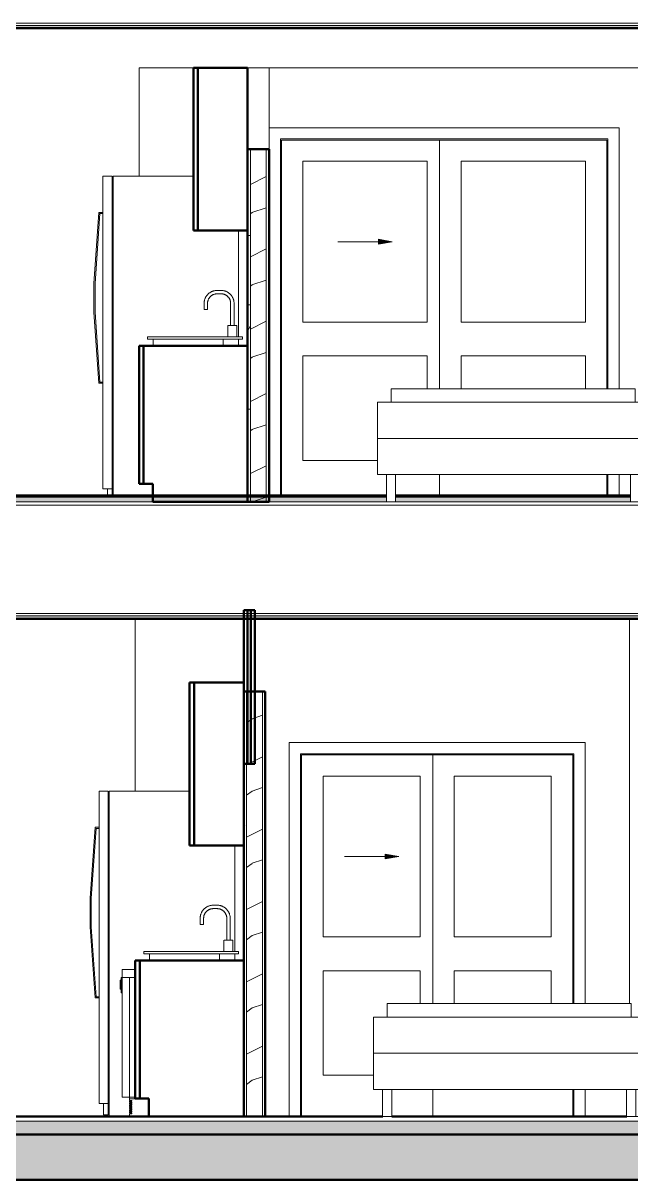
# Model space of a CAD drawing. Header units: inches. Extents: x 9609 to 15463, y -232 to 527.
# Drawn here: x 11399.5 to 11534, y -14 to 241.9 of the extents above; entities that cross this region are included whole.
import ezdxf

# ---------------------------------------------------------------- set-up
doc = ezdxf.new("R2010")
doc.units = ezdxf.units.IN
doc.header["$MEASUREMENT"] = 0
doc.linetypes.add('Aligning Line 1_8_', pattern=[0.25, 0.125, -0.125])
doc.linetypes.add('Grid Line 1_2_', pattern=[0.875, 0.5, -0.125, 0.125, -0.125])
for name, color, linetype, lineweight in [('0-1', 7, 'Continuous', 5), ('0-3', 7, 'Continuous', 13), ('A-DETL-GENF-1', 92, 'Continuous', 13), ('A-DETL-GENF-2', 250, 'Continuous', 9), ('A-DOOR-1', 250, 'Continuous', 9), ('A-DOOR-FRAM-1', 250, 'Continuous', 9), ('A-FLOR-1', 192, 'Continuous', 50), ('A-FLOR-LEVL-1', 51, 'Grid Line 1_2_', 9), ('A-FLOR-MCUT', 51, 'Continuous', 13), ('A-FLOR-PATT-1', 8, 'Continuous', 9), ('A-WALL-1', 7, 'Continuous', 13), ('A-WALL-2', 10, 'Continuous', 50), ('A-WALL-PATT-1', 250, 'Continuous', 9), ('A-WALL-PATT-2', 253, 'Continuous', 9), ('G-ANNO-SYMB', 111, 'Aligning Line 1_8_', 9), ('G-ANNO-SYMB-2', 147, 'Aligning Line 1_8_', 9), ('I-FURN-1', 250, 'Continuous', 9), ('P-SANR-FIXT-1', 250, 'Continuous', 9), ('Q-CASE-1', 10, 'Continuous', 50), ('Q-SPCQ-1', 250, 'Continuous', 9)]:
    doc.layers.add(name, color=color, linetype=linetype, lineweight=lineweight)
pattern_1 = [(216.87, (11002.345, 87.994), (47.980943, 31.987086), [7.997, -71.971]), (206.565, (11011.941, 83.196), (-15.99371, -15.99413), [17.881, -17.881]), (198.435, (11011.941, 75.199), (-31.98674, -15.99388), [10.115, -40.461])]
pattern_2 = [(0, (10995.947, 72), (30.72, 7.68), [1.267, -21.773, 1.267, -21.773, -122.88]), (0, (10995.947, 72), (30.72, 7.68), [-46.08, 1.267, -44.813, 1.267, -21.773, -53.76]), (0, (10995.947, 72), (30.72, 7.68), [-115.2, 1.267, -14.093, 1.267, -37.133]), (120, (11007.467, 75.84), (-22.011075, 22.7643), [1.267, -21.773, 1.267, -21.773, -122.88]), (120, (11007.467, 75.84), (-22.011075, 22.7643), [-46.08, 1.267, -44.813, 1.267, -21.773, -53.76]), (120, (11007.467, 75.84), (-22.011075, 22.7643), [-115.2, 1.267, -14.093, 1.267, -37.133]), (240, (11011.307, 91.2), (-8.708925, -30.4443), [1.267, -21.773, 1.267, -21.773, -122.88]), (240, (11011.307, 91.2), (-8.708925, -30.4443), [-46.08, 1.267, -44.813, 1.267, -21.773, -53.76]), (240, (11011.307, 91.2), (-8.708925, -30.4443), [-115.2, 1.267, -14.093, 1.267, -37.133])]
pattern_3 = [(50, (10995.947, 72), (27.5427, -2.4099), [2.88, -31.68]), (355, (10995.947, 72), (-5.32784, 28.8843), [2.304, -25.344]), (100.451, (10998.243, 71.8), (22.2153, 26.4739), [2.448, -26.924]), (46.184, (10995.947, 79.68), (40.9819, -6.3564), [4.32, -47.52]), (96.636, (10999.363, 79.15), (35.8907, 37.4062), [3.671, -40.386]), (351.184, (10995.947, 79.68), (35.891, 37.4062), [3.456, -38.016]), (21, (10999.787, 77.76), (22.92104, -15.46073), [2.88, -31.68]), (326, (10999.787, 77.76), (9.3435, 27.8457), [2.304, -25.344]), (71.451, (11001.697, 76.472), (32.2648, 12.3844), [2.448, -26.924]), (37.5, (10995.947, 72), (0.46686, 12.78271), [1.267, -23.77, 1.267, -24.461, -25.44]), (37.5, (10995.947, 72), (0.46686, 12.78271), [-50.765, 1.267, -24.173]), (7.5, (10995.947, 72), (10.10159, 15.1451), [1.267, -13.402, 1.267, -23.194, -9.696]), (7.5, (10995.947, 72), (10.10159, 15.1451), [-39.13, 1.267, -8.429]), (327.5, (10987.384, 72), (20.49916, -0.86578), [1.267, -8.333, 1.267, -28.685, -39.744]), (327.5, (10987.384, 72), (20.49916, -0.86578), [-39.552, 1.267, -38.477]), (317.5, (10983.544, 72), (22.39478, 3.8443), [1.267, -11.213, 1.267, -18.624, -28.224]), (317.5, (10983.544, 72), (22.39478, 3.8443), [-32.371, 1.267, -26.957])]

# ---------------------------------------------------------------- blocks, each defined once
blk = doc.blocks.new('CTR - 2nd Phase_rvt-1-BUILDING SECTION - EAST_WEST - LOOKING NORTH')
at = {"layer": 'A-FLOR-LEVL-1'}
for p, q in [((9609.49, 136), (12558.48, 136)), ((9609.49, 0), (12558.48, 0))]:
    blk.add_line(p, q, dxfattribs=at)
blk = doc.blocks.new('FOLDING_SLIDING CLOSET - 60_ x 80_-1372877-BUILDING SECTION - EAST_WEST - LOOKING NORTH')
at = {"layer": 'A-DETL-GENF-1'}
blk.add_hatch(color=256, dxfattribs=at).paths.add_polyline_path([(11479.66, 57), (11482.68, 57.53), (11479.66, 58.06)], flags=0)
at = {"layer": 'A-DETL-GENF-2'}
for p, q in [((11470.68, 57.53), (11482.68, 57.53)), ((11479.66, 58.06), (11482.68, 57.53)), ((11479.66, 57), (11479.66, 58.06)), ((11482.68, 57.53), (11479.66, 57))]:
    blk.add_line(p, q, dxfattribs=at)
at = {"layer": 'A-DOOR-1'}
for p, q in [((11458.43, 82.75), (11458.43, 0)), ((11523.93, 82.75), (11458.43, 82.75)), ((11523.93, 24.99), (11523.93, 82.75)), ((11460.93, 80.25), (11460.93, 0)), ((11460.93, 80.25), (11521.43, 80.25)), ((11521.18, 80), (11490.18, 80)), ((11490.18, 80), (11490.18, 25)), ((11521.18, 25), (11521.18, 80)), ((11521.43, 80.25), (11521.43, 25)), ((11465.93, 39.75), (11465.93, 75.31)), ((11465.93, 75.31), (11487.43, 75.31)), ((11487.43, 75.31), (11487.43, 39.75)), ((11494.93, 39.75), (11494.93, 75.31)), ((11494.93, 75.31), (11516.43, 75.31)), ((11516.43, 75.31), (11516.43, 39.75)), ((11487.43, 39.75), (11465.93, 39.75)), ((11516.43, 39.75), (11494.93, 39.75)), ((11465.93, 9.13), (11465.93, 32.25)), ((11465.93, 32.25), (11487.43, 32.25)), ((11487.43, 32.25), (11487.43, 25)), ((11494.93, 25), (11494.93, 32.25)), ((11494.93, 32.25), (11516.43, 32.25)), ((11516.43, 32.25), (11516.43, 25)), ((11477.11, 9.13), (11465.93, 9.13)), ((11490.18, 6), (11490.18, 0)), ((11521.18, 0), (11521.18, 6)), ((11521.43, 6), (11521.43, 0)), ((11523.93, 0), (11523.93, 6))]:
    blk.add_line(p, q, dxfattribs=at)
at = {"layer": 'A-DOOR-FRAM-1'}
for p, q in [((11461.18, 80), (11461.18, 0)), ((11461.18, 80), (11521.18, 80)), ((11521.18, 80), (11521.18, 25)), ((11521.18, 6), (11521.18, 0))]:
    blk.add_line(p, q, dxfattribs=at)
blk = doc.blocks.new('Refrigerator_-_Side-by-Side_6047 - 36_ X 30_-1372843-BUILDING SECTION - EAST_WEST - LOOKING NORTH')
at = {"layer": 'Q-SPCQ-1'}
for p, q in [((11416.36, 2.87), (11416.36, 72)), ((11416.36, 72), (11418.36, 72)), ((11418.36, 72), (11418.36, 2.87)), ((11418.61, 72), (11418.61, 0)), ((11436.36, 72), (11418.61, 72)), ((11415.46, 64), (11414.36, 48.29)), ((11416.36, 64), (11415.46, 64)), ((11414.61, 48.28), (11415.7, 63.75)), ((11415.7, 63.75), (11416.36, 63.75)), ((11446.36, 36.5), (11446.36, 60)), ((11414.36, 48.29), (11414.36, 41.94)), ((11414.61, 41.95), (11414.61, 48.28)), ((11414.36, 41.94), (11415.46, 26.23)), ((11415.7, 26.48), (11414.61, 41.95)), ((11446.36, 34.5), (11446.36, 36)), ((11415.46, 26.23), (11416.36, 26.23)), ((11416.36, 26.48), (11415.7, 26.48)), ((11416.36, 2.87), (11418.36, 2.87)), ((11417.36, 2.87), (11417.36, 0.37)), ((11418.36, 2.87), (11417.36, 2.87)), ((11418.36, 0.37), (11418.36, 2.87)), ((11417.36, 0.37), (11418.36, 0.37))]:
    blk.add_line(p, q, dxfattribs=at)
blk = doc.blocks.new('OD_CW_Base Cabinet - OD_CW_Base Cabinet-1952585-BUILDING SECTION - EAST_WEST - LOOKING NORTH')
at = {"layer": 'Q-CASE-1'}
for p, q in [((11424.36, 34.5), (11424.36, 4)), ((11425.36, 34.5), (11424.36, 34.5)), ((11425.36, 4), (11425.36, 34.5)), ((11425.36, 34.5), (11425.36, 4)), ((11448.36, 34.5), (11425.36, 34.5)), ((11448.36, 0), (11448.36, 34.5)), ((11424.36, 4), (11425.36, 4)), ((11425.36, 4), (11427.36, 4)), ((11427.36, 4), (11427.36, 0)), ((11427.36, 0), (11448.36, 0))]:
    blk.add_line(p, q, dxfattribs=at)
blk = doc.blocks.new('Sink Kitchen-Single - 30_ x 21_-366345-BUILDING SECTION - EAST_WEST - LOOKING NORTH')
at = {"layer": 'P-SANR-FIXT-1'}
for p, q in [((11442.49, 46.75), (11441.61, 46.75)), ((11438.74, 43.88), (11438.74, 42.5)), ((11439.49, 42.5), (11439.49, 43.88)), ((11441.61, 46), (11442.49, 46)), ((11444.61, 43.88), (11444.61, 39)), ((11445.36, 39), (11445.36, 43.88)), ((11439.49, 42.5), (11438.74, 42.5)), ((11443.99, 39), (11443.99, 36.5)), ((11443.99, 39), (11443.99, 36.5)), ((11444.01, 39), (11444.01, 39)), ((11444.01, 39), (11444.99, 39)), ((11444.99, 39), (11445.96, 39)), ((11445.96, 39), (11445.96, 39)), ((11445.99, 36.5), (11445.99, 39)), ((11445.99, 36.5), (11445.99, 39)), ((11426.24, 36.5), (11447.24, 36.5)), ((11426.24, 36), (11426.24, 36.5)), ((11447.24, 36), (11426.24, 36)), ((11427.49, 36), (11427.49, 34.5)), ((11442.99, 34.5), (11442.99, 36)), ((11447.24, 36.5), (11447.24, 36))]:
    blk.add_line(p, q, dxfattribs=at)
at = {"layer": 'P-SANR-FIXT-1', "flags": 128}
for points in [[(11441.61, 46.75), (11441.5, 46.75), (11441.38, 46.74), (11441.27, 46.73), (11441.16, 46.71), (11441.04, 46.69), (11440.93, 46.67), (11440.82, 46.64), (11440.71, 46.6), (11440.6, 46.57), (11440.49, 46.52), (11440.39, 46.48), (11440.29, 46.43), (11440.19, 46.37), (11440.09, 46.31), (11439.99, 46.25), (11439.9, 46.18), (11439.81, 46.11), (11439.72, 46.04), (11439.63, 45.96), (11439.55, 45.88), (11439.47, 45.79), (11439.4, 45.71), (11439.33, 45.62), (11439.26, 45.52), (11439.2, 45.43), (11439.13, 45.33), (11439.08, 45.23), (11439.03, 45.13), (11438.98, 45.02), (11438.93, 44.92), (11438.9, 44.81), (11438.86, 44.7), (11438.83, 44.59), (11438.8, 44.48), (11438.78, 44.36), (11438.76, 44.25), (11438.75, 44.14), (11438.74, 44.02), (11438.74, 43.91), (11438.74, 43.88)], [(11445.36, 43.88), (11445.36, 43.99), (11445.36, 44.1), (11445.34, 44.22), (11445.33, 44.33), (11445.31, 44.45), (11445.28, 44.56), (11445.25, 44.67), (11445.22, 44.78), (11445.18, 44.89), (11445.14, 44.99), (11445.09, 45.1), (11445.04, 45.2), (11444.98, 45.3), (11444.93, 45.4), (11444.86, 45.5), (11444.8, 45.59), (11444.72, 45.68), (11444.65, 45.77), (11444.57, 45.86), (11444.49, 45.94), (11444.41, 46.02), (11444.32, 46.09), (11444.23, 46.16), (11444.14, 46.23), (11444.04, 46.29), (11443.94, 46.35), (11443.84, 46.41), (11443.74, 46.46), (11443.64, 46.51), (11443.53, 46.55), (11443.42, 46.59), (11443.31, 46.63), (11443.2, 46.66), (11443.09, 46.69), (11442.98, 46.71), (11442.86, 46.73), (11442.75, 46.74), (11442.64, 46.75), (11442.52, 46.75), (11442.49, 46.75)], [(11439.49, 43.88), (11439.49, 43.96), (11439.5, 44.04), (11439.5, 44.13), (11439.52, 44.21), (11439.53, 44.3), (11439.55, 44.38), (11439.57, 44.46), (11439.6, 44.54), (11439.63, 44.62), (11439.66, 44.7), (11439.69, 44.78), (11439.73, 44.86), (11439.77, 44.93), (11439.81, 45), (11439.86, 45.07), (11439.91, 45.14), (11439.96, 45.21), (11440.02, 45.28), (11440.07, 45.34), (11440.13, 45.4), (11440.2, 45.46), (11440.26, 45.51), (11440.33, 45.57), (11440.4, 45.62), (11440.47, 45.66), (11440.54, 45.71), (11440.61, 45.75), (11440.69, 45.79), (11440.77, 45.82), (11440.84, 45.86), (11440.92, 45.88), (11441.01, 45.91), (11441.09, 45.93), (11441.17, 45.95), (11441.25, 45.97), (11441.34, 45.98), (11441.42, 45.99), (11441.51, 46), (11441.59, 46), (11441.61, 46)], [(11442.49, 46), (11442.57, 46), (11442.66, 45.99), (11442.74, 45.98), (11442.83, 45.97), (11442.91, 45.96), (11442.99, 45.94), (11443.08, 45.92), (11443.16, 45.89), (11443.24, 45.86), (11443.32, 45.83), (11443.39, 45.8), (11443.47, 45.76), (11443.55, 45.72), (11443.62, 45.68), (11443.69, 45.63), (11443.76, 45.58), (11443.83, 45.53), (11443.89, 45.47), (11443.95, 45.42), (11444.01, 45.36), (11444.07, 45.29), (11444.13, 45.23), (11444.18, 45.16), (11444.23, 45.09), (11444.28, 45.02), (11444.32, 44.95), (11444.36, 44.88), (11444.4, 44.8), (11444.44, 44.72), (11444.47, 44.65), (11444.5, 44.57), (11444.53, 44.48), (11444.55, 44.4), (11444.57, 44.32), (11444.58, 44.24), (11444.6, 44.15), (11444.61, 44.07), (11444.61, 43.98), (11444.61, 43.9), (11444.61, 43.88)]]:
    blk.add_lwpolyline(points, dxfattribs=at)
blk = doc.blocks.new('Dishwasher_15404 - 34_ counter-547918-BUILDING SECTION - EAST_WEST - LOOKING NORTH')
at = {"layer": 'Q-SPCQ-1'}
for p, q in [((11421.24, 28.06), (11421.24, 30.79)), ((11421.49, 30.79), (11421.24, 30.79)), ((11421.49, 32.5), (11421.49, 30.79)), ((11421.49, 32.5), (11422.56, 32.5)), ((11421.49, 30.79), (11421.49, 4.33)), ((11421.49, 30.79), (11421.69, 30.79)), ((11421.69, 30.79), (11423.11, 30.79)), ((11422.56, 32.5), (11424.36, 32.5)), ((11424.36, 30.79), (11422.56, 30.79)), ((11423.11, 30.79), (11423.11, 4.33)), ((11423.11, 30.79), (11423.11, 4.33)), ((11423.31, 30.79), (11424.36, 30.79)), ((11421.24, 30.18), (11420.99, 30.18)), ((11420.99, 29.94), (11420.99, 30.18)), ((11420.99, 29.35), (11420.99, 29.94)), ((11420.99, 29.94), (11421.24, 29.94)), ((11420.99, 28.21), (11420.99, 29.35)), ((11421.24, 29.35), (11420.99, 29.35)), ((11420.99, 28.21), (11421.24, 28.21)), ((11421.24, 27.35), (11421.24, 28.06)), ((11421.24, 27.35), (11421.5, 27.35)), ((11421.69, 4.33), (11421.49, 4.33)), ((11423.11, 4.33), (11421.69, 4.33)), ((11423.11, 4.33), (11424.36, 4.33)), ((11423.11, 3.94), (11423.11, 4.33)), ((11427.36, 3.94), (11423.11, 3.94)), ((11423.11, 3.94), (11423.11, 3.59)), ((11423.15, 3.59), (11423.11, 3.59)), ((11423.11, 3.59), (11423.61, 3.59)), ((11423.11, 3.39), (11423.11, 3.2)), ((11423.11, 3.39), (11423.15, 3.39)), ((11423.61, 3.39), (11423.11, 3.39)), ((11423.15, 3.2), (11423.11, 3.2)), ((11423.11, 3.2), (11423.61, 3.2)), ((11423.11, 3), (11423.11, 2.8)), ((11423.11, 3), (11423.15, 3)), ((11423.61, 3), (11423.11, 3)), ((11423.15, 2.8), (11423.11, 2.8)), ((11423.11, 2.8), (11423.61, 2.8)), ((11423.11, 2.61), (11423.11, 2.41)), ((11423.11, 2.61), (11423.15, 2.61)), ((11423.61, 2.61), (11423.11, 2.61)), ((11424.36, 4.33), (11423.31, 4.33)), ((11423.61, 3.59), (11423.61, 3.39)), ((11423.61, 3.2), (11423.61, 3)), ((11423.61, 2.8), (11423.61, 2.61)), ((11424.69, 3.94), (11427.36, 3.94)), ((11423.15, 2.41), (11423.11, 2.41)), ((11423.11, 2.41), (11423.61, 2.41)), ((11423.11, 2.21), (11423.11, 2.02)), ((11423.11, 2.21), (11423.15, 2.21)), ((11423.61, 2.21), (11423.11, 2.21)), ((11423.15, 2.02), (11423.11, 2.02)), ((11423.11, 2.02), (11423.61, 2.02)), ((11423.11, 1.82), (11423.11, 1.62)), ((11423.11, 1.82), (11423.15, 1.82)), ((11423.61, 1.82), (11423.11, 1.82)), ((11423.15, 1.62), (11423.11, 1.62)), ((11423.11, 1.62), (11423.61, 1.62)), ((11423.11, 1.43), (11423.11, 1.23)), ((11423.11, 1.43), (11423.15, 1.43)), ((11423.61, 1.43), (11423.11, 1.43)), ((11423.15, 1.23), (11423.11, 1.23)), ((11423.11, 1.23), (11423.61, 1.23)), ((11423.11, 1.03), (11423.11, 0.84)), ((11423.11, 1.03), (11423.15, 1.03)), ((11423.61, 1.03), (11423.11, 1.03)), ((11423.15, 0.84), (11423.11, 0.84)), ((11423.11, 0.84), (11423.61, 0.84)), ((11423.11, 0.64), (11423.11, 0)), ((11423.61, 0.64), (11423.11, 0.64)), ((11423.61, 2.41), (11423.61, 2.21)), ((11423.61, 2.02), (11423.61, 1.82)), ((11423.61, 1.62), (11423.61, 1.43)), ((11423.61, 1.23), (11423.61, 1.03)), ((11423.61, 0.84), (11423.61, 0.64))]:
    blk.add_line(p, q, dxfattribs=at)
blk = doc.blocks.new('OD_CW_Upper Cabinet - OD_CW_Upper Cabinet-1952556-BUILDING SECTION - EAST_WEST - LOOKING NORTH')
at = {"layer": 'Q-CASE-1'}
for p, q in [((11436.36, 96), (11436.36, 60)), ((11437.36, 96), (11436.36, 96)), ((11437.36, 60), (11437.36, 96)), ((11437.36, 96), (11437.36, 60)), ((11448.36, 96), (11437.36, 96)), ((11448.36, 60), (11448.36, 96)), ((11436.36, 60), (11437.36, 60)), ((11437.36, 60), (11448.36, 60))]:
    blk.add_line(p, q, dxfattribs=at)
blk = doc.blocks.new('Bed-Standard - Queen 60_ x 79_-1242961-BUILDING SECTION - EAST_WEST - LOOKING NORTH')
at = {"layer": 'I-FURN-1'}
for p, q in [((11534.11, 25), (11480.11, 25)), ((11480.11, 24), (11480.11, 25)), ((11480.11, 22), (11480.11, 24)), ((11534.11, 25), (11534.11, 24)), ((11534.11, 24), (11534.11, 22)), ((11477.11, 22), (11477.11, 14)), ((11477.11, 22), (11478.11, 22)), ((11478.11, 22), (11536.11, 22)), ((11536.11, 22), (11537.11, 22)), ((11537.11, 14), (11537.11, 22)), ((11477.11, 14), (11477.11, 6)), ((11477.11, 14), (11478.11, 14)), ((11478.11, 14), (11477.11, 14)), ((11478.11, 14), (11536.11, 14)), ((11536.11, 14), (11478.11, 14)), ((11536.11, 14), (11537.11, 14)), ((11537.11, 14), (11536.11, 14)), ((11537.11, 6), (11537.11, 14)), ((11478.11, 6), (11477.11, 6)), ((11536.11, 6), (11478.11, 6)), ((11479.11, 6), (11479.11, 0)), ((11481.11, 0), (11481.11, 6)), ((11533.11, 6), (11533.11, 0)), ((11535.11, 0), (11535.11, 6)), ((11537.11, 6), (11536.11, 6)), ((11535.11, 0), (11533.11, 0)), ((11481.11, 0), (11479.11, 0))]:
    blk.add_line(p, q, dxfattribs=at)
blk = doc.blocks.new('FOLDING_SLIDING CLOSET - 72_ x 80_-V22-BUILDING SECTION - EAST_WEST - LOOKING NORTH')
at = {"layer": 'A-DETL-GENF-1'}
blk.add_hatch(color=256, dxfattribs=at).paths.add_polyline_path([(11478.21, 193), (11481.22, 193.53), (11478.21, 194.06)], flags=0)
at = {"layer": 'A-DETL-GENF-2'}
for p, q in [((11469.22, 193.53), (11481.22, 193.53)), ((11478.21, 194.06), (11481.22, 193.53)), ((11478.21, 193), (11478.21, 194.06)), ((11481.22, 193.53), (11478.21, 193))]:
    blk.add_line(p, q, dxfattribs=at)
at = {"layer": 'A-DOOR-1'}
for p, q in [((11453.97, 218.75), (11453.97, 214)), ((11531.47, 218.75), (11453.97, 218.75)), ((11531.47, 161), (11531.47, 218.75)), ((11456.47, 216.25), (11456.47, 137.37)), ((11456.47, 216.25), (11528.97, 216.25)), ((11528.72, 216), (11491.72, 216)), ((11491.72, 216), (11491.72, 161)), ((11528.72, 160.99), (11528.72, 216)), ((11528.97, 216.25), (11528.97, 160.99)), ((11461.47, 175.75), (11461.47, 211.31)), ((11461.47, 211.31), (11488.97, 211.31)), ((11488.97, 211.31), (11488.97, 175.75)), ((11496.47, 175.75), (11496.47, 211.31)), ((11496.47, 211.31), (11523.97, 211.31)), ((11523.97, 211.31), (11523.97, 175.75)), ((11488.97, 175.75), (11461.47, 175.75)), ((11523.97, 175.75), (11496.47, 175.75)), ((11461.47, 145.13), (11461.47, 168.25)), ((11461.47, 168.25), (11488.97, 168.25)), ((11488.97, 168.25), (11488.97, 161)), ((11496.47, 161), (11496.47, 168.25)), ((11496.47, 168.25), (11523.97, 168.25)), ((11523.97, 168.25), (11523.97, 161)), ((11477.97, 145.13), (11461.47, 145.13)), ((11491.72, 142), (11491.72, 137.37)), ((11528.72, 137.37), (11528.72, 142)), ((11528.97, 142), (11528.97, 137.37)), ((11531.47, 137.37), (11531.47, 142))]:
    blk.add_line(p, q, dxfattribs=at)
at = {"layer": 'A-DOOR-FRAM-1'}
for p, q in [((11456.72, 216), (11456.72, 137.37)), ((11456.72, 216), (11528.72, 216)), ((11528.72, 216), (11528.72, 160.99)), ((11528.72, 142), (11528.72, 137.37))]:
    blk.add_line(p, q, dxfattribs=at)
blk = doc.blocks.new('Refrigerator_-_Side-by-Side_6047 - 36_ X 30_-V23-BUILDING SECTION - EAST_WEST - LOOKING NORTH')
at = {"layer": 'Q-SPCQ-1'}
for p, q in [((11417.22, 138.87), (11417.22, 208)), ((11417.22, 208), (11419.22, 208)), ((11419.22, 208), (11419.22, 138.87)), ((11419.47, 208), (11419.47, 137.37)), ((11437.22, 208), (11419.47, 208)), ((11416.32, 200), (11415.22, 184.29)), ((11415.47, 184.28), (11416.55, 199.75)), ((11417.22, 200), (11416.32, 200)), ((11416.55, 199.75), (11417.22, 199.75)), ((11447.22, 172.5), (11447.22, 196)), ((11415.22, 184.29), (11415.22, 177.94)), ((11415.47, 177.95), (11415.47, 184.28)), ((11415.22, 177.94), (11416.32, 162.23)), ((11416.55, 162.48), (11415.47, 177.95)), ((11447.22, 170.5), (11447.22, 172)), ((11416.32, 162.23), (11417.22, 162.23)), ((11417.22, 162.48), (11416.55, 162.48)), ((11417.22, 138.87), (11419.22, 138.87)), ((11418.22, 138.87), (11418.22, 137.37)), ((11419.22, 138.87), (11418.22, 138.87)), ((11419.22, 137.37), (11419.22, 138.87))]:
    blk.add_line(p, q, dxfattribs=at)
blk = doc.blocks.new('OD_CW_Base Cabinet - OD_CW_Base Cabinet-1965007-BUILDING SECTION - EAST_WEST - LOOKING NORTH')
at = {"layer": 'Q-CASE-1'}
for p, q in [((11425.22, 302.5), (11425.22, 272)), ((11426.22, 302.5), (11425.22, 302.5)), ((11426.22, 272), (11426.22, 302.5)), ((11426.22, 302.5), (11426.22, 272)), ((11449.22, 302.5), (11426.22, 302.5)), ((11449.22, 268), (11449.22, 302.5)), ((11425.22, 272), (11426.22, 272)), ((11426.22, 272), (11428.22, 272)), ((11428.22, 272), (11428.22, 268)), ((11428.22, 268), (11449.22, 268))]:
    blk.add_line(p, q, dxfattribs=at)
blk = doc.blocks.new('OD_CW_Upper Cabinet - OD_CW_Upper Cabinet-1965010-BUILDING SECTION - EAST_WEST - LOOKING NORTH')
at = {"layer": 'Q-CASE-1'}
for p, q in [((11437.22, 364), (11437.22, 328)), ((11438.22, 364), (11437.22, 364)), ((11438.22, 328), (11438.22, 364)), ((11438.22, 364), (11438.22, 328)), ((11449.22, 364), (11438.22, 364)), ((11449.22, 328), (11449.22, 364)), ((11437.22, 328), (11438.22, 328)), ((11438.22, 328), (11449.22, 328))]:
    blk.add_line(p, q, dxfattribs=at)
blk = doc.blocks.new('CTR - 1st Phase - Unit Layouts_rvt-1-BUILDING SECTION - EAST_WEST - LOOKING NORTH')
at = {"layer": 'A-WALL-PATT-1'}
h = blk.add_hatch(dxfattribs=at)
h.set_pattern_fill('FP_1', color=256, style=0, pattern_type=2)
h.set_pattern_definition(pattern_2)
h.paths.add_polyline_path([(11449.85, 136), (11449.85, 214), (11449.22, 214), (11449.22, 136)], flags=0)
h = blk.add_hatch(dxfattribs=at)
h.set_pattern_fill('FP_1', color=256, style=0, pattern_type=2)
h.set_pattern_definition(pattern_2)
h.paths.add_polyline_path([(11448.99, 0), (11448.99, 94), (11448.36, 94), (11448.36, 0)], flags=0)
at = {"layer": 'A-WALL-PATT-2'}
h = blk.add_hatch(dxfattribs=at)
h.set_pattern_fill('FP_3', color=256, style=0, pattern_type=2)
h.set_pattern_definition(pattern_1)
h.paths.add_polyline_path([(11449.95, 136), (11453.35, 136), (11453.35, 214), (11449.85, 214), (11449.85, 136)], flags=0)
h = blk.add_hatch(dxfattribs=at)
h.set_pattern_fill('FP_3', color=256, style=0, pattern_type=2)
h.set_pattern_definition(pattern_1)
h.paths.add_polyline_path([(11449.95, 0), (11452.49, 0), (11452.49, 94), (11448.99, 94), (11448.99, 0)], flags=0)
at = {"layer": 'A-WALL-1'}
for p, q in [((11437.22, 232), (11425.22, 232)), ((11425.22, 232), (11425.22, 208)), ((11453.97, 232), (11449.22, 232)), ((11536.77, 232), (11453.97, 232)), ((11453.97, 232), (11453.97, 218.75)), ((11449.85, 136), (11449.85, 214)), ((11453.35, 136), (11453.35, 214)), ((11424.36, 110.12), (11424.36, 72)), ((11533.77, 25), (11533.77, 110.12)), ((11448.99, 0), (11448.99, 94)), ((11452.49, 0), (11452.49, 94))]:
    blk.add_line(p, q, dxfattribs=at)
at = {"layer": 'A-WALL-2'}
for p, q in [((11453.97, 214), (11449.22, 214)), ((11449.22, 214), (11449.22, 136)), ((11453.97, 136), (11453.97, 214)), ((11449.22, 136), (11453.97, 136)), ((11449.94, 112), (11448.36, 112)), ((11448.36, 112), (11448.36, 78)), ((11450.8, 112), (11449.22, 112)), ((11449.22, 112), (11449.22, 78)), ((11449.94, 78), (11449.94, 112)), ((11450.8, 78), (11450.8, 112)), ((11453.11, 94), (11448.36, 94)), ((11448.36, 94), (11448.36, 0)), ((11453.11, 0), (11453.11, 94)), ((11448.36, 78), (11449.94, 78)), ((11449.22, 78), (11450.8, 78)), ((11448.36, 0), (11453.11, 0))]:
    blk.add_line(p, q, dxfattribs=at)
at = {"layer": '0-3'}
for name, p in [('OD_CW_Upper Cabinet - OD_CW_Upper Cabinet-1965010-BUILDING SECTION - EAST_WEST - LOOKING NORTH', (0, -132)), ('FOLDING_SLIDING CLOSET - 72_ x 80_-V22-BUILDING SECTION - EAST_WEST - LOOKING NORTH', (0, 0)), ('Refrigerator_-_Side-by-Side_6047 - 36_ X 30_-V23-BUILDING SECTION - EAST_WEST - LOOKING NORTH', (0, 0)), ('Sink Kitchen-Single - 30_ x 21_-366345-BUILDING SECTION - EAST_WEST - LOOKING NORTH', (0.86, 136)), ('OD_CW_Base Cabinet - OD_CW_Base Cabinet-1965007-BUILDING SECTION - EAST_WEST - LOOKING NORTH', (0, -132)), ('Bed-Standard - Queen 60_ x 79_-1242961-BUILDING SECTION - EAST_WEST - LOOKING NORTH', (0.86, 136)), ('OD_CW_Upper Cabinet - OD_CW_Upper Cabinet-1952556-BUILDING SECTION - EAST_WEST - LOOKING NORTH', (0, 0)), ('FOLDING_SLIDING CLOSET - 60_ x 80_-1372877-BUILDING SECTION - EAST_WEST - LOOKING NORTH', (0, 0)), ('Refrigerator_-_Side-by-Side_6047 - 36_ X 30_-1372843-BUILDING SECTION - EAST_WEST - LOOKING NORTH', (0, 0)), ('Sink Kitchen-Single - 30_ x 21_-366345-BUILDING SECTION - EAST_WEST - LOOKING NORTH', (0, 0)), ('OD_CW_Base Cabinet - OD_CW_Base Cabinet-1952585-BUILDING SECTION - EAST_WEST - LOOKING NORTH', (0, 0)), ('Dishwasher_15404 - 34_ counter-547918-BUILDING SECTION - EAST_WEST - LOOKING NORTH', (0, 0)), ('Bed-Standard - Queen 60_ x 79_-1242961-BUILDING SECTION - EAST_WEST - LOOKING NORTH', (0, 0))]:
    blk.add_blockref(name, p, dxfattribs=at)
blk = doc.blocks.new('CTR  - Topography_rvt-1-BUILDING SECTION - EAST_WEST - LOOKING NORTH')
at = {"layer": 'A-FLOR-LEVL-1'}
blk.add_line((9609.49, 0), (12558.48, 0), dxfattribs=at)
at = {"layer": 'G-ANNO-SYMB-2'}
blk.add_line((9742.88, 0), (12461.76, 0), dxfattribs=at)
blk = doc.blocks.new('CTR - 1st Phase - Common Walls_rvt-1-BUILDING SECTION - EAST_WEST - LOOKING NORTH')
at = {"layer": 'A-FLOR-LEVL-1'}
for p, q in [((9609.49, 136), (12558.48, 136)), ((9609.49, 0), (12558.48, 0))]:
    blk.add_line(p, q, dxfattribs=at)
at = {"layer": 'G-ANNO-SYMB-2'}
blk.add_line((9706.21, 0), (12461.76, 0), dxfattribs=at)

msp = doc.modelspace()

# ---------------------------------------------------------------- hatches: boundary and pattern name
at = {"layer": 'A-FLOR-PATT-1'}
h = msp.add_hatch(dxfattribs=at)
h.set_pattern_fill('FP_1', color=256, style=0, pattern_type=2)
h.set_pattern_definition(pattern_2)
h.paths.add_polyline_path([(11856.7894, 240.75), (11856.7894, 241.375), (11255.6394, 241.375), (11255.6394, 240.75), (11815.9252, 240.75)], flags=0)
h.paths.add_polyline_path([(10843.1394, 240.75), (10843.1394, 241.375), (10241.9894, 241.375), (10241.9894, 240.75), (10842.5144, 240.75)], flags=0)
h = msp.add_hatch(dxfattribs=at)
h.set_pattern_fill('FP_2', color=256, style=0, pattern_type=2)
h.set_pattern_definition(pattern_3)
h.paths.add_polyline_path([(11856.7894, 136), (11856.7894, 137), (11616.3535, 137), (11616.3535, 136), (11772.8699, 136)], flags=0)
h.paths.add_polyline_path([(11579.1207, 136), (11580.3535, 136), (11580.3535, 137), (11535.9721, 137), (11535.9721, 136), (11557.593, 136)], flags=0)
h.paths.add_polyline_path([(11525.3014, 136), (11533.9721, 136), (11533.9721, 137), (11481.9721, 137), (11481.9721, 136), (11514.5376, 136)], flags=0)
h.paths.add_polyline_path([(11476.8641, 136), (11479.9721, 136), (11479.9721, 137), (11255.6394, 137), (11255.6394, 136), (11471.4822, 136)], flags=0)
h.paths.add_polyline_path([(10825.6516, 136), (10843.1394, 136), (10843.1394, 137), (10618.8067, 137), (10618.8067, 136), (10804.1239, 136)], flags=0)
h.paths.add_polyline_path([(10610.3747, 136), (10616.8067, 136), (10616.8067, 137), (10564.8067, 137), (10564.8067, 136), (10588.847, 136)], flags=0)
h.paths.add_polyline_path([(10545.7917, 136), (10562.8067, 136), (10562.8067, 137), (10518.4253, 137), (10518.4253, 136), (10524.264, 136)], flags=0)
h.paths.add_polyline_path([(10482.4253, 136), (10482.4253, 137), (10241.9894, 137), (10241.9894, 136), (10481.2086, 136)], flags=0)
h = msp.add_hatch(dxfattribs=at)
h.set_pattern_fill('FP_1', color=256, style=0, pattern_type=2)
h.set_pattern_definition(pattern_2)
h.paths.add_polyline_path([(11856.7894, 110.125), (11856.7894, 110.75), (11285.2894, 110.75), (11285.2894, 110.125), (11772.8699, 110.125)], flags=0)
h.paths.add_polyline_path([(11277.733, 110.125), (11278.0394, 110.125), (11278.0394, 110.75), (11255.6394, 110.75), (11255.6394, 110.125), (11277.2894, 110.125)], flags=0)
h.paths.add_polyline_path([(10843.1394, 110.125), (10843.1394, 110.75), (10820.7394, 110.75), (10820.7394, 110.125), (10842.5144, 110.125)], flags=0)
h.paths.add_polyline_path([(10812.8644, 110.125), (10813.4894, 110.125), (10813.4894, 110.75), (10241.9894, 110.75), (10241.9894, 110.125), (10804.1239, 110.125)], flags=0)
h = msp.add_hatch(dxfattribs=at)
h.set_pattern_fill('FP_1', color=256, style=0, pattern_type=2)
h.set_pattern_definition(pattern_2)
h.paths.add_polyline_path([(11837.4529, -4), (11856.7894, -3.9617), (11856.7894, -1), (11285.2894, -1), (11285.2894, -4), (11832.071, -4)], flags=0)
h.paths.add_polyline_path([(10793.3601, -4), (10813.4894, -3.9617), (10813.4894, -1), (10085.8034, -1), (10085.8034, -4), (10782.5962, -4)], flags=0)
h = msp.add_hatch(dxfattribs=at)
h.set_pattern_fill('FP_2', color=256, style=0, pattern_type=2)
h.set_pattern_definition(pattern_3)
h.paths.add_polyline_path([(11842.8348, -14), (11860.7894, -14), (11860.7894, -4), (11279.7894, -4), (11279.7894, -14), (11837.4529, -14)], flags=0)
h.paths.add_polyline_path([(10814.8878, -14), (10818.9894, -14), (10818.9894, -4), (10085.8034, -4), (10085.8034, -14), (10804.1239, -14)], flags=0)

# ---------------------------------------------------------------- linework, layer by layer
at = {"layer": 'A-FLOR-1'}
for p, q in [((11256.2644, 240.75), (11856.7894, 240.75)), ((11479.9721, 137.375), (11256.2644, 137.375)), ((11533.9721, 137.375), (11481.9721, 137.375)), ((11285.9144, 110.125), (11856.7894, 110.125)), ((11479.1144, 0), (11285.9144, 0)), ((11533.1144, 0), (11481.1144, 0)), ((11860.7894, -4), (11285.2894, -4)), ((11279.7894, -14), (11860.7894, -14))]:
    msp.add_line(p, q, dxfattribs=at)
at = {"layer": 'A-FLOR-LEVL-1'}
for p, q in [((9610.2403, 136), (12557.7313, 136)), ((9610.2403, 0), (12557.7313, 0))]:
    msp.add_line(p, q, dxfattribs=at)
at = {"layer": 'A-FLOR-MCUT'}
for p, q in [((11856.7894, 241.875), (11255.6394, 241.875)), ((11856.7894, 241.375), (11255.6394, 241.375)), ((11479.9721, 137.25), (11255.6394, 137.25)), ((11479.9721, 137), (11255.6394, 137)), ((11479.9721, 136), (11255.6394, 136)), ((11533.9721, 137), (11481.9646, 137)), ((11533.9721, 137.25), (11481.9721, 137.25)), ((11533.9721, 136), (11481.9721, 136)), ((11856.7894, 135.25), (11250.1394, 135.25)), ((11856.7894, 111.25), (11255.6394, 111.25)), ((11856.7894, 110.75), (11285.2894, 110.75)), ((11856.7894, -1), (11285.2894, -1))]:
    msp.add_line(p, q, dxfattribs=at)
at = {"layer": 'G-ANNO-SYMB'}
msp.add_line((9706.2119, 0), (12461.7559, 0), dxfattribs=at)

# ---------------------------------------------------------------- block references
at = {"layer": '0-1'}
for name in ['CTR - 2nd Phase_rvt-1-BUILDING SECTION - EAST_WEST - LOOKING NORTH', 'CTR - 1st Phase - Common Walls_rvt-1-BUILDING SECTION - EAST_WEST - LOOKING NORTH', 'CTR  - Topography_rvt-1-BUILDING SECTION - EAST_WEST - LOOKING NORTH', 'CTR - 1st Phase - Unit Layouts_rvt-1-BUILDING SECTION - EAST_WEST - LOOKING NORTH']:
    msp.add_blockref(name, (0, 0), dxfattribs=at)

doc.saveas('drawing.dxf')
